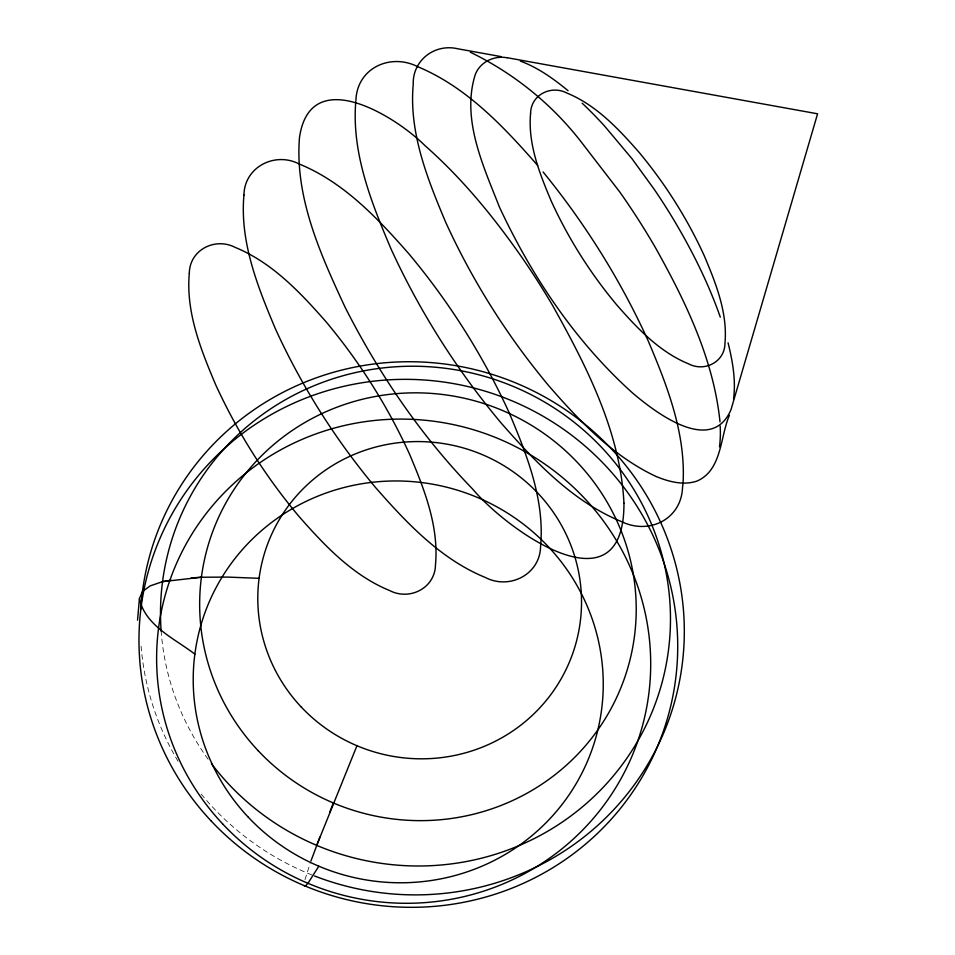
<?xml version="1.0" encoding="UTF-8"?>
<svg xmlns="http://www.w3.org/2000/svg" width="955" height="955" viewBox="0 0 955 955"><rect width="100%" height="100%" fill="white"/><g stroke="black" fill="none" stroke-linecap="round" stroke-linejoin="round"><path stroke-width="0.72" stroke-dasharray="4.78 3.58" d="M304.979 879.698L310.053 863.63M311.951 874.959A272.426 266.17 14.7 0 1 199.141 791.564M178.012 761.183A272.426 266.17 14.7 0 1 140.851 642.942M208.106 759.201A255.367 249.506 14.7 0 1 161.228 632.282"/><path stroke-width="1.43" d="M355.761 101.767C351.547 153.206 371.459 202.89 391.204 249.327C419.806 311.605 456.812 370.003 500.766 422.576C535.098 461.695 572.546 501.59 621.657 521.669C649.221 535.087 681.404 519.186 682.538 487.408L683.052 483.23C685.881 433.284 667.056 385.199 647.836 340.052C620.368 279.803 584.926 223.243 543.073 171.96M137.532 620.189L139.442 598.546L142.45 591.539L150.15 585.904L162.541 581.643L171.088 580.198M733.559 398.892C736.007 380.078 732.581 361.062 728.068 342.821M355.905 100.657C356.788 67.996 390.559 52.585 418.195 66.91C466.649 87.18 503.727 126.681 537.689 165.49M729.429 415.294C720.01 436.769 722.159 470.421 696.708 481.189C683.219 485.57 668.894 481.714 656.216 476.545C613.265 456.442 579.721 421.334 549.03 386.071C507.571 336.494 472.701 281.391 445.842 222.599C427.482 179.086 408.8 132.459 413.24 84.303A36.326 35.49 14.7 0 1 457.899 48.812L501.065 56.608M310.948 860.992L319.913 837.081M316.714 845.366L356.955 745.736M329.606 812.478L333.39 802.988M318.815 866.197L307.964 883.291L305.123 886.264L304 885.524M162.541 581.643L201.421 577.238L227.911 577.095L259.091 578.324M191.251 577.942L201.421 577.238M507.105 57.766C494.117 55.283 479.935 62.027 475.22 74.717C461.253 119.244 483.349 166.003 499.37 206.937C531.804 276.496 575.59 341.89 632.974 393.341C656.001 412.87 711.559 455.26 731.005 409.647L817.587 113.8L507.153 57.706M520.32 61.072C538.035 67.602 553.578 78.776 568.046 90.701M194.868 654.163C174.837 638.62 144.981 625.752 139.442 598.546M720.297 317.156C708.837 284.435 693.414 253.218 675.854 223.375A643.945 629.166 14.7 0 0 654.282 189.412L631.995 158.721L604.479 125.953A416.285 406.735 14.7 0 0 582.132 103.176M720.01 421.895C713.612 359.367 685.583 301.446 655.226 247.285A750.63 733.404 14.7 0 0 619.89 192.146L583.624 145.088A310.291 303.165 14.7 0 0 470.314 52.203M140.743 609.29A272.426 266.17 14.7 0 1 456.299 365.753A272.426 266.17 14.7 0 1 674.815 701.066A272.426 266.17 14.7 0 1 314.541 875.974M161.168 631.434A255.367 249.506 14.7 0 1 481.225 375.422A255.367 249.506 14.7 0 1 626.766 758.365A255.367 249.506 14.7 0 1 211.413 763.654M720.166 425.954A118.014 115.304 14.7 0 1 719.497 446.856M623.949 503.178C624.451 614.459 507.236 530.18 472.665 489.091C420.904 435.671 378.646 373.465 345.077 307.2C320.474 254.34 294.653 197.291 299.476 137.592C310.22 63.281 395.406 115.997 425.071 145.721C462.101 178.322 493.532 216.809 521.728 257.146A794.071 775.842 14.7 0 1 552.599 305.457C586.621 366.41 620.416 432.114 623.949 503.178M189.317 273.237C185.748 311.951 200.765 349.435 215.532 384.423C237.126 431.684 265.156 475.984 298.485 515.843C324.354 545.329 352.586 575.399 389.592 590.524C409.635 601.017 435.194 588.077 435.48 564.715C439.049 526.002 424.032 488.506 409.265 453.53C387.67 406.257 359.629 361.957 326.312 322.098C300.431 292.612 272.211 262.541 235.205 247.417C215.162 236.936 189.591 249.864 189.317 273.237M243.943 195.118C239.645 241.77 257.743 286.942 275.529 329.093C301.553 386.047 335.336 439.431 375.494 487.468C406.675 522.982 440.685 559.224 485.283 577.453C509.421 590.083 540.232 574.492 540.578 546.344C544.875 499.692 526.778 454.52 508.991 412.357C482.967 355.415 449.184 302.031 409.026 253.994C377.846 218.468 343.836 182.238 299.237 164.009C275.1 151.368 244.289 166.958 243.943 195.118M530.586 113.394C527.769 143.954 539.623 173.559 551.286 201.183C568.332 238.499 590.465 273.476 616.787 304.955C637.212 328.233 659.499 351.977 688.722 363.915C704.539 372.199 724.726 361.981 724.952 343.537C727.77 312.965 715.904 283.372 704.253 255.749C687.194 218.432 665.062 183.444 638.752 151.976C618.327 128.698 596.039 104.955 566.816 93.005C550.987 84.732 530.801 94.939 530.586 113.394M248.372 817.289A205.313 200.598 14.7 0 0 594.32 742.692A205.313 200.598 14.7 0 0 352.001 485.629A205.313 200.598 14.7 0 0 248.372 817.289M223.076 824.368A247.393 241.722 14.7 0 0 639.946 734.467A247.393 241.722 14.7 0 0 347.954 424.724A247.393 241.722 14.7 0 0 223.076 824.368M211.437 821.264A269.764 263.58 14.7 0 0 665.993 723.245A269.764 263.58 14.7 0 0 347.596 385.486A269.764 263.58 14.7 0 0 211.437 821.264M258.387 750.917A218.6 213.574 14.7 0 0 626.719 671.496A218.6 213.574 14.7 0 0 368.726 397.805A218.6 213.574 14.7 0 0 258.387 750.917M301.338 707.118A162.111 158.387 14.7 0 0 574.48 648.218A162.111 158.387 14.7 0 0 383.158 445.257A162.111 158.387 14.7 0 0 301.338 707.118"/></g></svg>
